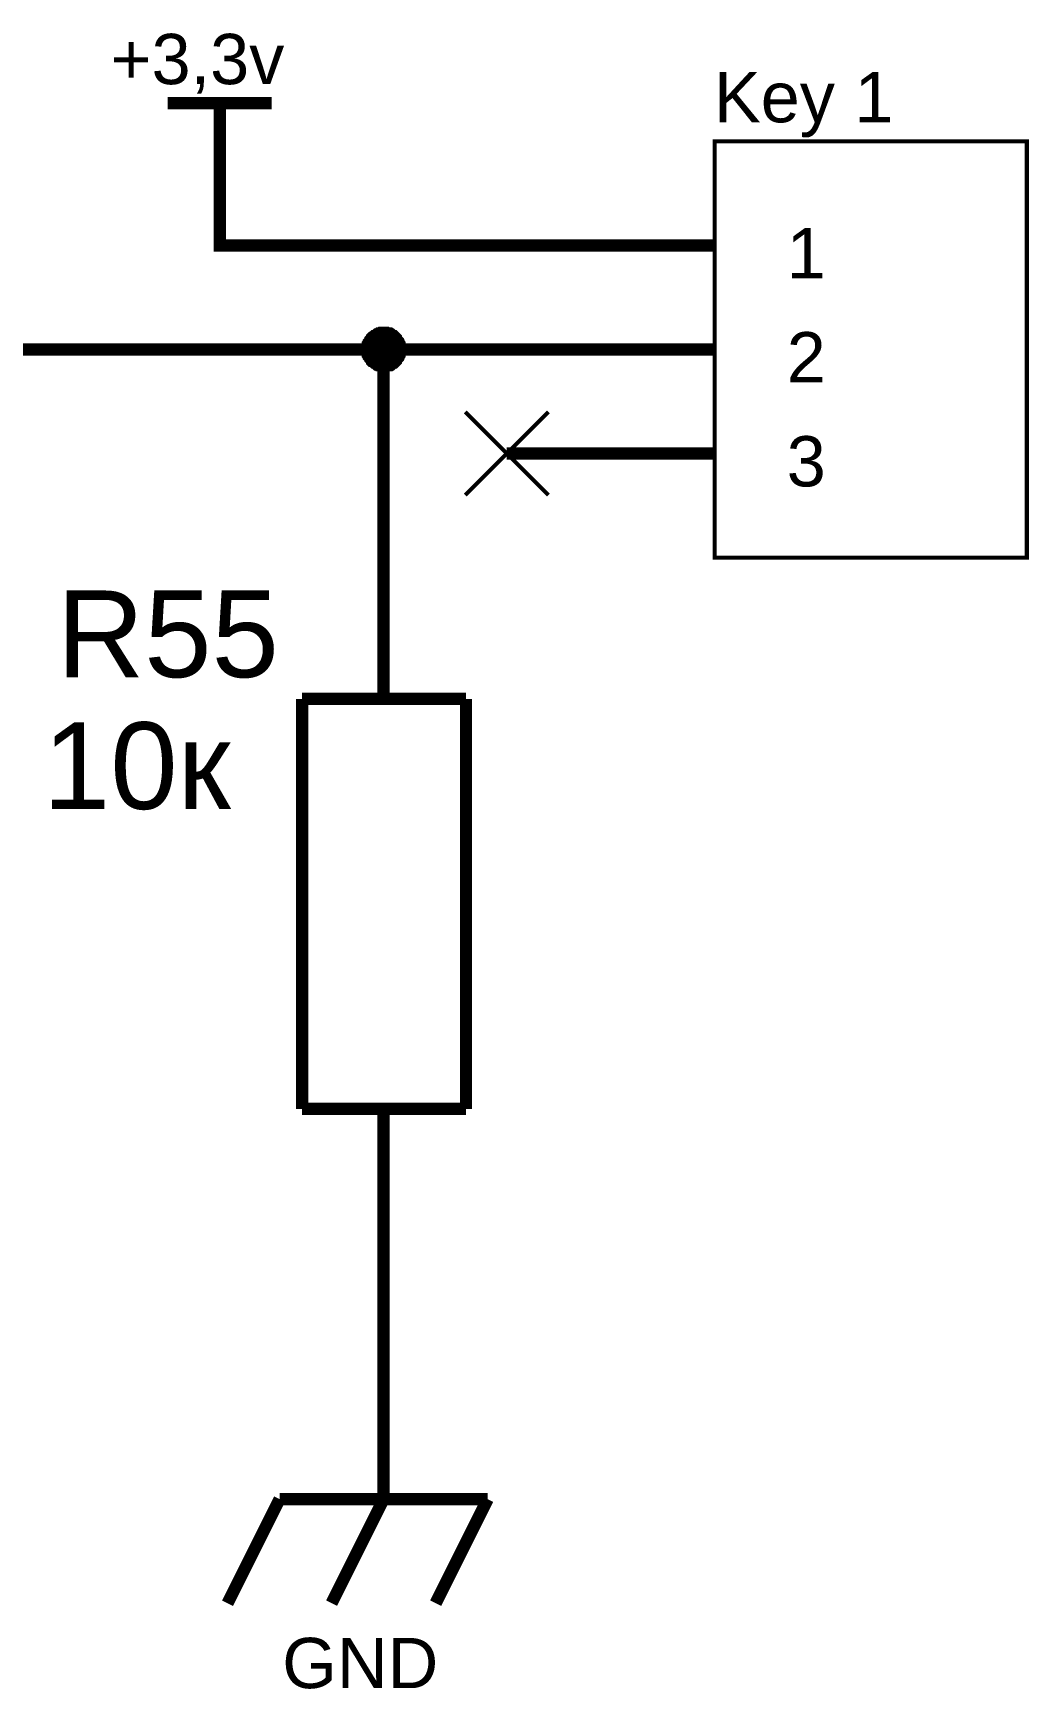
# Model space of a CAD drawing. Header units: millimetres. Extents: x 0 to 594, y 0 to 420.
# Drawn here: x 455.31 to 479.63, y 107.05 to 147.47 of the extents above; entities that cross this region are included whole.
import ezdxf

# ---------------------------------------------------------------- set-up
doc = ezdxf.new("R2010")
doc.units = ezdxf.units.MM
doc.layers.add('Sheet', color=255, linetype='Continuous')
doc.styles.get("Standard").update_dxf_attribs({"font": 'arial.ttf'})

msp = doc.modelspace()

# ---------------------------------------------------------------- linework, layer by layer
at = {"layer": 'Sheet', "color": 0}
for points, const_width in [([(458.602, 145.757), (461.142, 145.757)], 0.3), ([(459.872, 143.217), (459.872, 145.757)], 0.3), ([(466.878, 142.286), (459.872, 142.286), (459.872, 143.217)], 0.3), ([(471.957, 142.286), (466.878, 142.286)], 0.3), ([(463.364, 139.746), (463.364, 139.767), (463.364, 139.788), (463.364, 139.831), (463.364, 139.852), (463.385, 139.873), (463.385, 139.894), (463.385, 139.915), (463.406, 139.936), (463.406, 139.958), (463.428, 139.979), (463.449, 140), (463.449, 140.021), (463.47, 140.042), (463.491, 140.064), (463.491, 140.085), (463.512, 140.106), (463.533, 140.127), (463.555, 140.127), (463.576, 140.148), (463.597, 140.169), (463.618, 140.169), (463.639, 140.191), (463.66, 140.212), (463.682, 140.212), (463.703, 140.233), (463.724, 140.233), (463.745, 140.233), (463.766, 140.254), (463.787, 140.254), (463.83, 140.254), (463.851, 140.254), (463.872, 140.254)], 0.0991), ([(463.364, 139.746), (463.364, 139.767), (463.364, 139.788), (463.364, 139.831), (463.364, 139.852), (463.385, 139.873), (463.385, 139.894), (463.385, 139.915), (463.406, 139.936), (463.406, 139.958), (463.428, 139.979), (463.449, 140), (463.449, 140.021), (463.47, 140.042), (463.491, 140.064), (463.491, 140.085), (463.512, 140.106), (463.533, 140.127), (463.555, 140.127), (463.576, 140.148), (463.597, 140.169), (463.618, 140.169), (463.639, 140.191), (463.66, 140.212), (463.682, 140.212), (463.703, 140.233), (463.724, 140.233), (463.745, 140.233), (463.766, 140.254), (463.787, 140.254), (463.83, 140.254), (463.851, 140.254), (463.872, 140.254)], 0.0991), ([(463.364, 139.746), (463.364, 139.767), (463.364, 139.788), (463.364, 139.831), (463.364, 139.852), (463.385, 139.873), (463.385, 139.894), (463.385, 139.915), (463.406, 139.936), (463.406, 139.958), (463.428, 139.979), (463.449, 140), (463.449, 140.021), (463.47, 140.042), (463.491, 140.064), (463.491, 140.085), (463.512, 140.106), (463.533, 140.127), (463.555, 140.127), (463.576, 140.148), (463.597, 140.169), (463.618, 140.169), (463.639, 140.191), (463.66, 140.212), (463.682, 140.212), (463.703, 140.233), (463.724, 140.233), (463.745, 140.233), (463.766, 140.254), (463.787, 140.254), (463.83, 140.254), (463.851, 140.254), (463.872, 140.254)], 0.0991), ([(463.364, 139.746), (463.364, 139.767), (463.364, 139.788), (463.364, 139.831), (463.364, 139.852), (463.385, 139.873), (463.385, 139.894), (463.385, 139.915), (463.406, 139.936), (463.406, 139.958), (463.428, 139.979), (463.449, 140), (463.449, 140.021), (463.47, 140.042), (463.491, 140.064), (463.491, 140.085), (463.512, 140.106), (463.533, 140.127), (463.555, 140.127), (463.576, 140.148), (463.597, 140.169), (463.618, 140.169), (463.639, 140.191), (463.66, 140.212), (463.682, 140.212), (463.703, 140.233), (463.724, 140.233), (463.745, 140.233), (463.766, 140.254), (463.787, 140.254), (463.83, 140.254), (463.851, 140.254), (463.872, 140.254)], 0.0991), ([(463.364, 139.746), (463.364, 139.767), (463.364, 139.788), (463.364, 139.831), (463.364, 139.852), (463.385, 139.873), (463.385, 139.894), (463.385, 139.915), (463.406, 139.936), (463.406, 139.958), (463.428, 139.979), (463.449, 140), (463.449, 140.021), (463.47, 140.042), (463.491, 140.064), (463.491, 140.085), (463.512, 140.106), (463.533, 140.127), (463.555, 140.127), (463.576, 140.148), (463.597, 140.169), (463.618, 140.169), (463.639, 140.191), (463.66, 140.212), (463.682, 140.212), (463.703, 140.233), (463.724, 140.233), (463.745, 140.233), (463.766, 140.254), (463.787, 140.254), (463.83, 140.254), (463.851, 140.254), (463.872, 140.254)], 0.0991), ([(463.364, 139.746), (463.364, 139.767), (463.364, 139.788), (463.364, 139.831), (463.364, 139.852), (463.385, 139.873), (463.385, 139.894), (463.385, 139.915), (463.406, 139.936), (463.406, 139.958), (463.428, 139.979), (463.449, 140), (463.449, 140.021), (463.47, 140.042), (463.491, 140.064), (463.491, 140.085), (463.512, 140.106), (463.533, 140.127), (463.555, 140.127), (463.576, 140.148), (463.597, 140.169), (463.618, 140.169), (463.639, 140.191), (463.66, 140.212), (463.682, 140.212), (463.703, 140.233), (463.724, 140.233), (463.745, 140.233), (463.766, 140.254), (463.787, 140.254), (463.83, 140.254), (463.851, 140.254), (463.872, 140.254)], 0.0991), ([(463.364, 139.746), (463.364, 139.767), (463.364, 139.788), (463.364, 139.831), (463.364, 139.852), (463.385, 139.873), (463.385, 139.894), (463.385, 139.915), (463.406, 139.936), (463.406, 139.958), (463.428, 139.979), (463.449, 140), (463.449, 140.021), (463.47, 140.042), (463.491, 140.064), (463.491, 140.085), (463.512, 140.106), (463.533, 140.127), (463.555, 140.127), (463.576, 140.148), (463.597, 140.169), (463.618, 140.169), (463.639, 140.191), (463.66, 140.212), (463.682, 140.212), (463.703, 140.233), (463.724, 140.233), (463.745, 140.233), (463.766, 140.254), (463.787, 140.254), (463.83, 140.254), (463.851, 140.254), (463.872, 140.254)], 0.0991), ([(463.364, 139.746), (463.364, 139.767), (463.364, 139.788), (463.364, 139.831), (463.364, 139.852), (463.385, 139.873), (463.385, 139.894), (463.385, 139.915), (463.406, 139.936), (463.406, 139.958), (463.428, 139.979), (463.449, 140), (463.449, 140.021), (463.47, 140.042), (463.491, 140.064), (463.491, 140.085), (463.512, 140.106), (463.533, 140.127), (463.555, 140.127), (463.576, 140.148), (463.597, 140.169), (463.618, 140.169), (463.639, 140.191), (463.66, 140.212), (463.682, 140.212), (463.703, 140.233), (463.724, 140.233), (463.745, 140.233), (463.766, 140.254), (463.787, 140.254), (463.83, 140.254), (463.851, 140.254), (463.872, 140.254)], 0.0991), ([(463.872, 140.254), (463.872, 140.254)], 0.0991), ([(463.872, 140.254), (463.893, 140.254), (463.936, 140.254), (463.957, 140.254), (463.978, 140.254), (463.999, 140.233), (464.02, 140.233), (464.063, 140.233), (464.084, 140.212), (464.105, 140.212), (464.126, 140.191), (464.147, 140.169), (464.168, 140.169), (464.189, 140.148), (464.211, 140.127), (464.211, 140.127), (464.232, 140.106), (464.253, 140.085), (464.274, 140.064), (464.274, 140.042), (464.295, 140.021), (464.316, 140), (464.316, 139.979), (464.338, 139.958), (464.338, 139.936), (464.359, 139.915), (464.359, 139.894), (464.359, 139.873), (464.38, 139.852), (464.38, 139.831), (464.38, 139.788), (464.38, 139.767), (464.38, 139.746)], 0.0991), ([(463.872, 140.254), (463.872, 140.254)], 0.0991), ([(463.872, 140.254), (463.893, 140.254), (463.936, 140.254), (463.957, 140.254), (463.978, 140.254), (463.999, 140.233), (464.02, 140.233), (464.063, 140.233), (464.084, 140.212), (464.105, 140.212), (464.126, 140.191), (464.147, 140.169), (464.168, 140.169), (464.189, 140.148), (464.211, 140.127), (464.211, 140.127), (464.232, 140.106), (464.253, 140.085), (464.274, 140.064), (464.274, 140.042), (464.295, 140.021), (464.316, 140), (464.316, 139.979), (464.338, 139.958), (464.338, 139.936), (464.359, 139.915), (464.359, 139.894), (464.359, 139.873), (464.38, 139.852), (464.38, 139.831), (464.38, 139.788), (464.38, 139.767), (464.38, 139.746)], 0.0991), ([(463.872, 140.254), (463.872, 140.254)], 0.0991), ([(463.872, 140.254), (463.893, 140.254), (463.936, 140.254), (463.957, 140.254), (463.978, 140.254), (463.999, 140.233), (464.02, 140.233), (464.063, 140.233), (464.084, 140.212), (464.105, 140.212), (464.126, 140.191), (464.147, 140.169), (464.168, 140.169), (464.189, 140.148), (464.211, 140.127), (464.211, 140.127), (464.232, 140.106), (464.253, 140.085), (464.274, 140.064), (464.274, 140.042), (464.295, 140.021), (464.316, 140), (464.316, 139.979), (464.338, 139.958), (464.338, 139.936), (464.359, 139.915), (464.359, 139.894), (464.359, 139.873), (464.38, 139.852), (464.38, 139.831), (464.38, 139.788), (464.38, 139.767), (464.38, 139.746)], 0.0991), ([(463.872, 140.254), (463.872, 140.254)], 0.0991), ([(463.872, 140.254), (463.893, 140.254), (463.936, 140.254), (463.957, 140.254), (463.978, 140.254), (463.999, 140.233), (464.02, 140.233), (464.063, 140.233), (464.084, 140.212), (464.105, 140.212), (464.126, 140.191), (464.147, 140.169), (464.168, 140.169), (464.189, 140.148), (464.211, 140.127), (464.211, 140.127), (464.232, 140.106), (464.253, 140.085), (464.274, 140.064), (464.274, 140.042), (464.295, 140.021), (464.316, 140), (464.316, 139.979), (464.338, 139.958), (464.338, 139.936), (464.359, 139.915), (464.359, 139.894), (464.359, 139.873), (464.38, 139.852), (464.38, 139.831), (464.38, 139.788), (464.38, 139.767), (464.38, 139.746)], 0.0991), ([(463.872, 140.254), (463.872, 140.254)], 0.0991), ([(463.872, 140.254), (463.893, 140.254), (463.936, 140.254), (463.957, 140.254), (463.978, 140.254), (463.999, 140.233), (464.02, 140.233), (464.063, 140.233), (464.084, 140.212), (464.105, 140.212), (464.126, 140.191), (464.147, 140.169), (464.168, 140.169), (464.189, 140.148), (464.211, 140.127), (464.211, 140.127), (464.232, 140.106), (464.253, 140.085), (464.274, 140.064), (464.274, 140.042), (464.295, 140.021), (464.316, 140), (464.316, 139.979), (464.338, 139.958), (464.338, 139.936), (464.359, 139.915), (464.359, 139.894), (464.359, 139.873), (464.38, 139.852), (464.38, 139.831), (464.38, 139.788), (464.38, 139.767), (464.38, 139.746)], 0.0991), ([(463.872, 140.254), (463.872, 140.254)], 0.0991), ([(463.872, 140.254), (463.893, 140.254), (463.936, 140.254), (463.957, 140.254), (463.978, 140.254), (463.999, 140.233), (464.02, 140.233), (464.063, 140.233), (464.084, 140.212), (464.105, 140.212), (464.126, 140.191), (464.147, 140.169), (464.168, 140.169), (464.189, 140.148), (464.211, 140.127), (464.211, 140.127), (464.232, 140.106), (464.253, 140.085), (464.274, 140.064), (464.274, 140.042), (464.295, 140.021), (464.316, 140), (464.316, 139.979), (464.338, 139.958), (464.338, 139.936), (464.359, 139.915), (464.359, 139.894), (464.359, 139.873), (464.38, 139.852), (464.38, 139.831), (464.38, 139.788), (464.38, 139.767), (464.38, 139.746)], 0.0991), ([(463.872, 140.254), (463.872, 140.254)], 0.0991), ([(463.872, 140.254), (463.893, 140.254), (463.936, 140.254), (463.957, 140.254), (463.978, 140.254), (463.999, 140.233), (464.02, 140.233), (464.063, 140.233), (464.084, 140.212), (464.105, 140.212), (464.126, 140.191), (464.147, 140.169), (464.168, 140.169), (464.189, 140.148), (464.211, 140.127), (464.211, 140.127), (464.232, 140.106), (464.253, 140.085), (464.274, 140.064), (464.274, 140.042), (464.295, 140.021), (464.316, 140), (464.316, 139.979), (464.338, 139.958), (464.338, 139.936), (464.359, 139.915), (464.359, 139.894), (464.359, 139.873), (464.38, 139.852), (464.38, 139.831), (464.38, 139.788), (464.38, 139.767), (464.38, 139.746)], 0.0991), ([(463.872, 140.254), (463.872, 140.254)], 0.0991), ([(463.872, 140.254), (463.893, 140.254), (463.936, 140.254), (463.957, 140.254), (463.978, 140.254), (463.999, 140.233), (464.02, 140.233), (464.063, 140.233), (464.084, 140.212), (464.105, 140.212), (464.126, 140.191), (464.147, 140.169), (464.168, 140.169), (464.189, 140.148), (464.211, 140.127), (464.211, 140.127), (464.232, 140.106), (464.253, 140.085), (464.274, 140.064), (464.274, 140.042), (464.295, 140.021), (464.316, 140), (464.316, 139.979), (464.338, 139.958), (464.338, 139.936), (464.359, 139.915), (464.359, 139.894), (464.359, 139.873), (464.38, 139.852), (464.38, 139.831), (464.38, 139.788), (464.38, 139.767), (464.38, 139.746)], 0.0991), ([(463.872, 139.746), (449.881, 139.746), (439.87, 139.746)], 0.3), ([(466.878, 139.746), (463.872, 139.746), (463.872, 136.211)], 0.3), ([(471.957, 139.746), (466.878, 139.746)], 0.3), ([(463.872, 139.238), (463.851, 139.238), (463.83, 139.238), (463.787, 139.238), (463.766, 139.238), (463.745, 139.259), (463.724, 139.259), (463.703, 139.259), (463.682, 139.28), (463.66, 139.28), (463.639, 139.301), (463.618, 139.323), (463.597, 139.323), (463.576, 139.344), (463.555, 139.365), (463.533, 139.365), (463.512, 139.386), (463.491, 139.407), (463.491, 139.428), (463.47, 139.45), (463.449, 139.471), (463.449, 139.492), (463.428, 139.513), (463.406, 139.534), (463.406, 139.555), (463.385, 139.577), (463.385, 139.598), (463.385, 139.619), (463.364, 139.64), (463.364, 139.661), (463.364, 139.704), (463.364, 139.725), (463.364, 139.746)], 0.0991), ([(463.364, 139.746), (463.364, 139.746)], 0.0991), ([(463.872, 139.238), (463.851, 139.238), (463.83, 139.238), (463.787, 139.238), (463.766, 139.238), (463.745, 139.259), (463.724, 139.259), (463.703, 139.259), (463.682, 139.28), (463.66, 139.28), (463.639, 139.301), (463.618, 139.323), (463.597, 139.323), (463.576, 139.344), (463.555, 139.365), (463.533, 139.365), (463.512, 139.386), (463.491, 139.407), (463.491, 139.428), (463.47, 139.45), (463.449, 139.471), (463.449, 139.492), (463.428, 139.513), (463.406, 139.534), (463.406, 139.555), (463.385, 139.577), (463.385, 139.598), (463.385, 139.619), (463.364, 139.64), (463.364, 139.661), (463.364, 139.704), (463.364, 139.725), (463.364, 139.746)], 0.0991), ([(463.364, 139.746), (463.364, 139.746)], 0.0991), ([(463.872, 139.238), (463.851, 139.238), (463.83, 139.238), (463.787, 139.238), (463.766, 139.238), (463.745, 139.259), (463.724, 139.259), (463.703, 139.259), (463.682, 139.28), (463.66, 139.28), (463.639, 139.301), (463.618, 139.323), (463.597, 139.323), (463.576, 139.344), (463.555, 139.365), (463.533, 139.365), (463.512, 139.386), (463.491, 139.407), (463.491, 139.428), (463.47, 139.45), (463.449, 139.471), (463.449, 139.492), (463.428, 139.513), (463.406, 139.534), (463.406, 139.555), (463.385, 139.577), (463.385, 139.598), (463.385, 139.619), (463.364, 139.64), (463.364, 139.661), (463.364, 139.704), (463.364, 139.725), (463.364, 139.746)], 0.0991), ([(463.364, 139.746), (463.364, 139.746)], 0.0991), ([(463.872, 139.238), (463.851, 139.238), (463.83, 139.238), (463.787, 139.238), (463.766, 139.238), (463.745, 139.259), (463.724, 139.259), (463.703, 139.259), (463.682, 139.28), (463.66, 139.28), (463.639, 139.301), (463.618, 139.323), (463.597, 139.323), (463.576, 139.344), (463.555, 139.365), (463.533, 139.365), (463.512, 139.386), (463.491, 139.407), (463.491, 139.428), (463.47, 139.45), (463.449, 139.471), (463.449, 139.492), (463.428, 139.513), (463.406, 139.534), (463.406, 139.555), (463.385, 139.577), (463.385, 139.598), (463.385, 139.619), (463.364, 139.64), (463.364, 139.661), (463.364, 139.704), (463.364, 139.725), (463.364, 139.746)], 0.0991), ([(463.364, 139.746), (463.364, 139.746)], 0.0991), ([(463.872, 139.238), (463.851, 139.238), (463.83, 139.238), (463.787, 139.238), (463.766, 139.238), (463.745, 139.259), (463.724, 139.259), (463.703, 139.259), (463.682, 139.28), (463.66, 139.28), (463.639, 139.301), (463.618, 139.323), (463.597, 139.323), (463.576, 139.344), (463.555, 139.365), (463.533, 139.365), (463.512, 139.386), (463.491, 139.407), (463.491, 139.428), (463.47, 139.45), (463.449, 139.471), (463.449, 139.492), (463.428, 139.513), (463.406, 139.534), (463.406, 139.555), (463.385, 139.577), (463.385, 139.598), (463.385, 139.619), (463.364, 139.64), (463.364, 139.661), (463.364, 139.704), (463.364, 139.725), (463.364, 139.746)], 0.0991), ([(463.364, 139.746), (463.364, 139.746)], 0.0991), ([(463.872, 139.238), (463.851, 139.238), (463.83, 139.238), (463.787, 139.238), (463.766, 139.238), (463.745, 139.259), (463.724, 139.259), (463.703, 139.259), (463.682, 139.28), (463.66, 139.28), (463.639, 139.301), (463.618, 139.323), (463.597, 139.323), (463.576, 139.344), (463.555, 139.365), (463.533, 139.365), (463.512, 139.386), (463.491, 139.407), (463.491, 139.428), (463.47, 139.45), (463.449, 139.471), (463.449, 139.492), (463.428, 139.513), (463.406, 139.534), (463.406, 139.555), (463.385, 139.577), (463.385, 139.598), (463.385, 139.619), (463.364, 139.64), (463.364, 139.661), (463.364, 139.704), (463.364, 139.725), (463.364, 139.746)], 0.0991), ([(463.364, 139.746), (463.364, 139.746)], 0.0991), ([(463.872, 139.238), (463.851, 139.238), (463.83, 139.238), (463.787, 139.238), (463.766, 139.238), (463.745, 139.259), (463.724, 139.259), (463.703, 139.259), (463.682, 139.28), (463.66, 139.28), (463.639, 139.301), (463.618, 139.323), (463.597, 139.323), (463.576, 139.344), (463.555, 139.365), (463.533, 139.365), (463.512, 139.386), (463.491, 139.407), (463.491, 139.428), (463.47, 139.45), (463.449, 139.471), (463.449, 139.492), (463.428, 139.513), (463.406, 139.534), (463.406, 139.555), (463.385, 139.577), (463.385, 139.598), (463.385, 139.619), (463.364, 139.64), (463.364, 139.661), (463.364, 139.704), (463.364, 139.725), (463.364, 139.746)], 0.0991), ([(463.364, 139.746), (463.364, 139.746)], 0.0991), ([(463.872, 139.238), (463.851, 139.238), (463.83, 139.238), (463.787, 139.238), (463.766, 139.238), (463.745, 139.259), (463.724, 139.259), (463.703, 139.259), (463.682, 139.28), (463.66, 139.28), (463.639, 139.301), (463.618, 139.323), (463.597, 139.323), (463.576, 139.344), (463.555, 139.365), (463.533, 139.365), (463.512, 139.386), (463.491, 139.407), (463.491, 139.428), (463.47, 139.45), (463.449, 139.471), (463.449, 139.492), (463.428, 139.513), (463.406, 139.534), (463.406, 139.555), (463.385, 139.577), (463.385, 139.598), (463.385, 139.619), (463.364, 139.64), (463.364, 139.661), (463.364, 139.704), (463.364, 139.725), (463.364, 139.746)], 0.0991), ([(463.364, 139.746), (463.364, 139.746)], 0.0991), ([(464.38, 139.746), (464.38, 139.725), (464.38, 139.704), (464.38, 139.661), (464.38, 139.64), (464.359, 139.619), (464.359, 139.598), (464.359, 139.577), (464.338, 139.555), (464.338, 139.534), (464.316, 139.513), (464.316, 139.492), (464.295, 139.471), (464.274, 139.45), (464.274, 139.428), (464.253, 139.407), (464.232, 139.386), (464.211, 139.365), (464.211, 139.365), (464.189, 139.344), (464.168, 139.323), (464.147, 139.323), (464.126, 139.301), (464.105, 139.28), (464.084, 139.28), (464.063, 139.259), (464.02, 139.259), (463.999, 139.259), (463.978, 139.238), (463.957, 139.238), (463.936, 139.238), (463.893, 139.238), (463.872, 139.238)], 0.0991), ([(464.38, 139.746), (464.38, 139.725), (464.38, 139.704), (464.38, 139.661), (464.38, 139.64), (464.359, 139.619), (464.359, 139.598), (464.359, 139.577), (464.338, 139.555), (464.338, 139.534), (464.316, 139.513), (464.316, 139.492), (464.295, 139.471), (464.274, 139.45), (464.274, 139.428), (464.253, 139.407), (464.232, 139.386), (464.211, 139.365), (464.211, 139.365), (464.189, 139.344), (464.168, 139.323), (464.147, 139.323), (464.126, 139.301), (464.105, 139.28), (464.084, 139.28), (464.063, 139.259), (464.02, 139.259), (463.999, 139.259), (463.978, 139.238), (463.957, 139.238), (463.936, 139.238), (463.893, 139.238), (463.872, 139.238)], 0.0991), ([(464.38, 139.746), (464.38, 139.725), (464.38, 139.704), (464.38, 139.661), (464.38, 139.64), (464.359, 139.619), (464.359, 139.598), (464.359, 139.577), (464.338, 139.555), (464.338, 139.534), (464.316, 139.513), (464.316, 139.492), (464.295, 139.471), (464.274, 139.45), (464.274, 139.428), (464.253, 139.407), (464.232, 139.386), (464.211, 139.365), (464.211, 139.365), (464.189, 139.344), (464.168, 139.323), (464.147, 139.323), (464.126, 139.301), (464.105, 139.28), (464.084, 139.28), (464.063, 139.259), (464.02, 139.259), (463.999, 139.259), (463.978, 139.238), (463.957, 139.238), (463.936, 139.238), (463.893, 139.238), (463.872, 139.238)], 0.0991), ([(464.38, 139.746), (464.38, 139.725), (464.38, 139.704), (464.38, 139.661), (464.38, 139.64), (464.359, 139.619), (464.359, 139.598), (464.359, 139.577), (464.338, 139.555), (464.338, 139.534), (464.316, 139.513), (464.316, 139.492), (464.295, 139.471), (464.274, 139.45), (464.274, 139.428), (464.253, 139.407), (464.232, 139.386), (464.211, 139.365), (464.211, 139.365), (464.189, 139.344), (464.168, 139.323), (464.147, 139.323), (464.126, 139.301), (464.105, 139.28), (464.084, 139.28), (464.063, 139.259), (464.02, 139.259), (463.999, 139.259), (463.978, 139.238), (463.957, 139.238), (463.936, 139.238), (463.893, 139.238), (463.872, 139.238)], 0.0991), ([(464.38, 139.746), (464.38, 139.725), (464.38, 139.704), (464.38, 139.661), (464.38, 139.64), (464.359, 139.619), (464.359, 139.598), (464.359, 139.577), (464.338, 139.555), (464.338, 139.534), (464.316, 139.513), (464.316, 139.492), (464.295, 139.471), (464.274, 139.45), (464.274, 139.428), (464.253, 139.407), (464.232, 139.386), (464.211, 139.365), (464.211, 139.365), (464.189, 139.344), (464.168, 139.323), (464.147, 139.323), (464.126, 139.301), (464.105, 139.28), (464.084, 139.28), (464.063, 139.259), (464.02, 139.259), (463.999, 139.259), (463.978, 139.238), (463.957, 139.238), (463.936, 139.238), (463.893, 139.238), (463.872, 139.238)], 0.0991), ([(464.38, 139.746), (464.38, 139.725), (464.38, 139.704), (464.38, 139.661), (464.38, 139.64), (464.359, 139.619), (464.359, 139.598), (464.359, 139.577), (464.338, 139.555), (464.338, 139.534), (464.316, 139.513), (464.316, 139.492), (464.295, 139.471), (464.274, 139.45), (464.274, 139.428), (464.253, 139.407), (464.232, 139.386), (464.211, 139.365), (464.211, 139.365), (464.189, 139.344), (464.168, 139.323), (464.147, 139.323), (464.126, 139.301), (464.105, 139.28), (464.084, 139.28), (464.063, 139.259), (464.02, 139.259), (463.999, 139.259), (463.978, 139.238), (463.957, 139.238), (463.936, 139.238), (463.893, 139.238), (463.872, 139.238)], 0.0991), ([(464.38, 139.746), (464.38, 139.725), (464.38, 139.704), (464.38, 139.661), (464.38, 139.64), (464.359, 139.619), (464.359, 139.598), (464.359, 139.577), (464.338, 139.555), (464.338, 139.534), (464.316, 139.513), (464.316, 139.492), (464.295, 139.471), (464.274, 139.45), (464.274, 139.428), (464.253, 139.407), (464.232, 139.386), (464.211, 139.365), (464.211, 139.365), (464.189, 139.344), (464.168, 139.323), (464.147, 139.323), (464.126, 139.301), (464.105, 139.28), (464.084, 139.28), (464.063, 139.259), (464.02, 139.259), (463.999, 139.259), (463.978, 139.238), (463.957, 139.238), (463.936, 139.238), (463.893, 139.238), (463.872, 139.238)], 0.0991), ([(464.38, 139.746), (464.38, 139.725), (464.38, 139.704), (464.38, 139.661), (464.38, 139.64), (464.359, 139.619), (464.359, 139.598), (464.359, 139.577), (464.338, 139.555), (464.338, 139.534), (464.316, 139.513), (464.316, 139.492), (464.295, 139.471), (464.274, 139.45), (464.274, 139.428), (464.253, 139.407), (464.232, 139.386), (464.211, 139.365), (464.211, 139.365), (464.189, 139.344), (464.168, 139.323), (464.147, 139.323), (464.126, 139.301), (464.105, 139.28), (464.084, 139.28), (464.063, 139.259), (464.02, 139.259), (463.999, 139.259), (463.978, 139.238), (463.957, 139.238), (463.936, 139.238), (463.893, 139.238), (463.872, 139.238)], 0.0991), ([(464.38, 139.746), (464.38, 139.746), (464.38, 139.746), (464.38, 139.746), (464.38, 139.746), (464.38, 139.746), (464.38, 139.746), (464.38, 139.746), (464.38, 139.746), (464.38, 139.746), (464.38, 139.746), (464.38, 139.746), (464.38, 139.746), (464.38, 139.746), (464.38, 139.746), (464.38, 139.746), (464.38, 139.746), (464.38, 139.746), (464.38, 139.746), (464.38, 139.746), (464.38, 139.746), (464.38, 139.746), (464.38, 139.746), (464.38, 139.746), (464.38, 139.746), (464.38, 139.746), (464.38, 139.746), (464.38, 139.746), (464.38, 139.746), (464.38, 139.746), (464.38, 139.746), (464.38, 139.746), (464.38, 139.746)], 0.0991), ([(464.38, 139.746), (464.38, 139.746)], 0.0991), ([(464.38, 139.746), (464.38, 139.746), (464.38, 139.746), (464.38, 139.746), (464.38, 139.746), (464.38, 139.746), (464.38, 139.746), (464.38, 139.746), (464.38, 139.746), (464.38, 139.746), (464.38, 139.746), (464.38, 139.746), (464.38, 139.746), (464.38, 139.746), (464.38, 139.746), (464.38, 139.746), (464.38, 139.746), (464.38, 139.746), (464.38, 139.746), (464.38, 139.746), (464.38, 139.746), (464.38, 139.746), (464.38, 139.746), (464.38, 139.746), (464.38, 139.746), (464.38, 139.746), (464.38, 139.746), (464.38, 139.746), (464.38, 139.746), (464.38, 139.746), (464.38, 139.746), (464.38, 139.746), (464.38, 139.746)], 0.0991), ([(464.38, 139.746), (464.38, 139.746)], 0.0991), ([(464.38, 139.746), (464.38, 139.746), (464.38, 139.746), (464.38, 139.746), (464.38, 139.746), (464.38, 139.746), (464.38, 139.746), (464.38, 139.746), (464.38, 139.746), (464.38, 139.746), (464.38, 139.746), (464.38, 139.746), (464.38, 139.746), (464.38, 139.746), (464.38, 139.746), (464.38, 139.746), (464.38, 139.746), (464.38, 139.746), (464.38, 139.746), (464.38, 139.746), (464.38, 139.746), (464.38, 139.746), (464.38, 139.746), (464.38, 139.746), (464.38, 139.746), (464.38, 139.746), (464.38, 139.746), (464.38, 139.746), (464.38, 139.746), (464.38, 139.746), (464.38, 139.746), (464.38, 139.746), (464.38, 139.746)], 0.0991), ([(464.38, 139.746), (464.38, 139.746)], 0.0991), ([(464.38, 139.746), (464.38, 139.746), (464.38, 139.746), (464.38, 139.746), (464.38, 139.746), (464.38, 139.746), (464.38, 139.746), (464.38, 139.746), (464.38, 139.746), (464.38, 139.746), (464.38, 139.746), (464.38, 139.746), (464.38, 139.746), (464.38, 139.746), (464.38, 139.746), (464.38, 139.746), (464.38, 139.746), (464.38, 139.746), (464.38, 139.746), (464.38, 139.746), (464.38, 139.746), (464.38, 139.746), (464.38, 139.746), (464.38, 139.746), (464.38, 139.746), (464.38, 139.746), (464.38, 139.746), (464.38, 139.746), (464.38, 139.746), (464.38, 139.746), (464.38, 139.746), (464.38, 139.746), (464.38, 139.746)], 0.0991), ([(464.38, 139.746), (464.38, 139.746)], 0.0991), ([(464.38, 139.746), (464.38, 139.746), (464.38, 139.746), (464.38, 139.746), (464.38, 139.746), (464.38, 139.746), (464.38, 139.746), (464.38, 139.746), (464.38, 139.746), (464.38, 139.746), (464.38, 139.746), (464.38, 139.746), (464.38, 139.746), (464.38, 139.746), (464.38, 139.746), (464.38, 139.746), (464.38, 139.746), (464.38, 139.746), (464.38, 139.746), (464.38, 139.746), (464.38, 139.746), (464.38, 139.746), (464.38, 139.746), (464.38, 139.746), (464.38, 139.746), (464.38, 139.746), (464.38, 139.746), (464.38, 139.746), (464.38, 139.746), (464.38, 139.746), (464.38, 139.746), (464.38, 139.746), (464.38, 139.746)], 0.0991), ([(464.38, 139.746), (464.38, 139.746)], 0.0991), ([(464.38, 139.746), (464.38, 139.746), (464.38, 139.746), (464.38, 139.746), (464.38, 139.746), (464.38, 139.746), (464.38, 139.746), (464.38, 139.746), (464.38, 139.746), (464.38, 139.746), (464.38, 139.746), (464.38, 139.746), (464.38, 139.746), (464.38, 139.746), (464.38, 139.746), (464.38, 139.746), (464.38, 139.746), (464.38, 139.746), (464.38, 139.746), (464.38, 139.746), (464.38, 139.746), (464.38, 139.746), (464.38, 139.746), (464.38, 139.746), (464.38, 139.746), (464.38, 139.746), (464.38, 139.746), (464.38, 139.746), (464.38, 139.746), (464.38, 139.746), (464.38, 139.746), (464.38, 139.746), (464.38, 139.746)], 0.0991), ([(464.38, 139.746), (464.38, 139.746)], 0.0991), ([(464.38, 139.746), (464.38, 139.746), (464.38, 139.746), (464.38, 139.746), (464.38, 139.746), (464.38, 139.746), (464.38, 139.746), (464.38, 139.746), (464.38, 139.746), (464.38, 139.746), (464.38, 139.746), (464.38, 139.746), (464.38, 139.746), (464.38, 139.746), (464.38, 139.746), (464.38, 139.746), (464.38, 139.746), (464.38, 139.746), (464.38, 139.746), (464.38, 139.746), (464.38, 139.746), (464.38, 139.746), (464.38, 139.746), (464.38, 139.746), (464.38, 139.746), (464.38, 139.746), (464.38, 139.746), (464.38, 139.746), (464.38, 139.746), (464.38, 139.746), (464.38, 139.746), (464.38, 139.746), (464.38, 139.746)], 0.0991), ([(464.38, 139.746), (464.38, 139.746)], 0.0991), ([(464.38, 139.746), (464.38, 139.746), (464.38, 139.746), (464.38, 139.746), (464.38, 139.746), (464.38, 139.746), (464.38, 139.746), (464.38, 139.746), (464.38, 139.746), (464.38, 139.746), (464.38, 139.746), (464.38, 139.746), (464.38, 139.746), (464.38, 139.746), (464.38, 139.746), (464.38, 139.746), (464.38, 139.746), (464.38, 139.746), (464.38, 139.746), (464.38, 139.746), (464.38, 139.746), (464.38, 139.746), (464.38, 139.746), (464.38, 139.746), (464.38, 139.746), (464.38, 139.746), (464.38, 139.746), (464.38, 139.746), (464.38, 139.746), (464.38, 139.746), (464.38, 139.746), (464.38, 139.746), (464.38, 139.746)], 0.0991), ([(464.38, 139.746), (464.38, 139.746)], 0.0991), ([(465.862, 136.19), (467.894, 138.222)], 0.0991), ([(465.862, 138.222), (467.894, 136.19)], 0.0991), ([(471.957, 137.206), (466.878, 137.206)], 0.3), ([(463.872, 136.211), (463.872, 131.216)], 0.3), ([(463.872, 131.216), (463.872, 136.211)], 0.3), ([(461.882, 131.216), (461.882, 121.204)], 0.3), ([(461.882, 131.216), (465.883, 131.216)], 0.3), ([(465.883, 121.204), (465.883, 131.216)], 0.3), ([(465.883, 121.204), (461.882, 121.204)], 0.3), ([(463.872, 121.204), (463.872, 116.208)], 0.3), ([(463.872, 121.204), (463.872, 116.208)], 0.3), ([(463.872, 116.208), (463.872, 114.218)], 0.3), ([(463.872, 114.218), (463.872, 111.678)], 0.3), ([(461.332, 111.678), (460.062, 109.138)], 0.3), ([(461.332, 111.678), (466.412, 111.678)], 0.3), ([(463.872, 111.678), (462.602, 109.138)], 0.3), ([(466.412, 111.678), (465.142, 109.138)], 0.3)]:
    msp.add_lwpolyline(points, dxfattribs=dict(at, const_width=const_width))
at = {"layer": 'Sheet', "color": 0, "const_width": 0.0991}
for points in [[(471.957, 144.826), (471.957, 134.666), (479.577, 134.666), (479.577, 144.826), (471.957, 144.826), (471.957, 144.826)], [(471.957, 144.826), (479.577, 144.826), (479.577, 134.666), (471.957, 134.666), (471.957, 144.826)]]:
    msp.add_lwpolyline(points, close=True, dxfattribs=at)
at = {"layer": 'Sheet', "color": 0, "const_width": 0.508}
msp.add_lwpolyline([(463.625, 139.76, 1), (464.133, 139.76, 1)], format="xyb", close=True, dxfattribs=at)

# ---------------------------------------------------------------- texts
at = {"layer": 'Sheet', "color": 0}
for s, height, p in [('+3,3v', 1.2277, (457.205, 146.223)), ('Key 1', 1.2277, (471.936, 145.292)), ('1', 1.228, (473.714, 141.482)), ('2', 1.228, (473.714, 138.942)), ('3', 1.228, (473.714, 136.402)), ('R55', 2.1167, (455.892, 131.745)), ('10к', 2.1167, (455.554, 128.527)), ('GND', 1.2277, (461.396, 107.064))]:
    msp.add_text(s, height=height, dxfattribs=at).set_placement(p)

doc.saveas('drawing.dxf')
